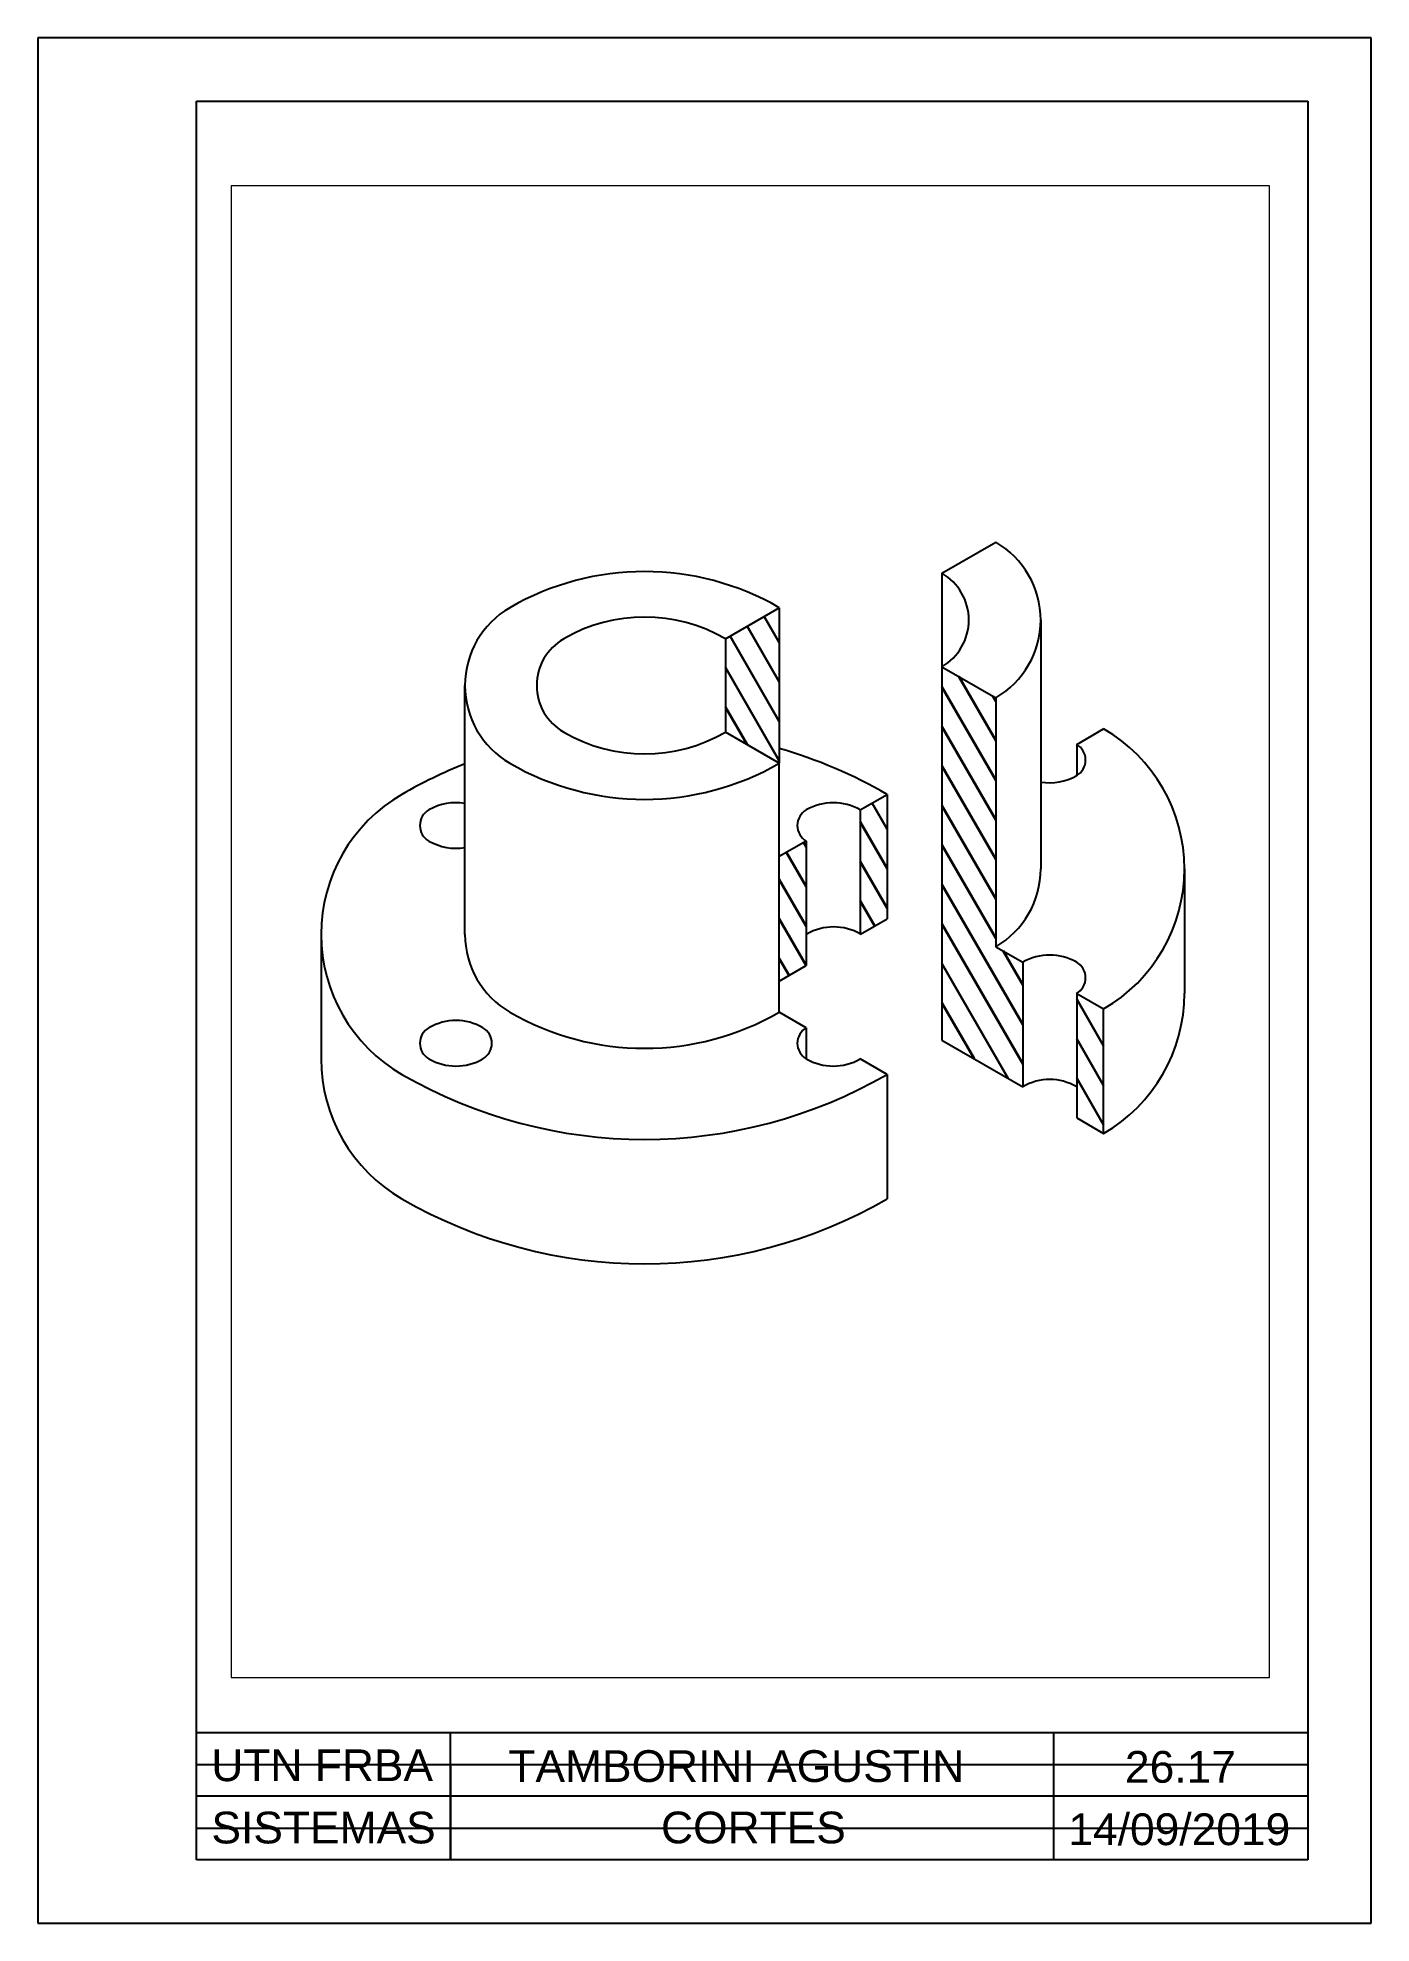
# Paper-space layout 'Presentación1' of a CAD drawing. Header units: millimetres. Extents: x 312 to 522, y -51 to 246.
# The model-space entities are those that its viewports show. They can reach past a viewport. Long polylines and large blocks are cut down to what shows.
import ezdxf

# ---------------------------------------------------------------- set-up
doc = ezdxf.new("R2010")
doc.units = ezdxf.units.MM
doc.linetypes.add('LÍNEAS_OCULTAS2', pattern=[4.7625, 3.175, -1.5875])
doc.layers.add('No Visibles', color=210, linetype='LÍNEAS_OCULTAS2', lineweight=30)
doc.layers.add('Rotulo', color=7, linetype='Continuous', lineweight=25)
doc.layers.add('Rotulo - Finas', color=61, linetype='Continuous', plot=False)
doc.layers.add('VP', color=10, linetype='Continuous', plot=False)
doc.styles.get("Standard").update_dxf_attribs({"font": 'arial.ttf'})

msp = doc.modelspace()

# ---------------------------------------------------------------- hatches: boundary and pattern name
at = {"layer": 'No Visibles'}
h = msp.add_hatch(dxfattribs=at)
h.set_pattern_fill('ANSI31', angle=75)
h.paths.add_polyline_path([(2592.99, 2162.84), (2588.66, 2160.34), (2588.66, 2140.34), (2592.99, 2142.84)])
h.paths.add_polyline_path([(2580, 2155.34), (2575.67, 2152.84), (2575.67, 2132.84), (2580, 2135.34)])
h.paths.add_polyline_path([(2575.67, 2192.84), (2567.01, 2187.84), (2567.01, 2172.84), (2575.67, 2167.84)])
h = msp.add_hatch(dxfattribs=at)
h.set_pattern_fill('ANSI31', angle=75)
h.paths.add_polyline_path([(2610.45, 2138.36), (2610.45, 2178.36), (2601.79, 2183.36), (2601.79, 2143.36), (2601.79, 2123.36), (2614.78, 2115.86), (2614.78, 2135.86)])
h.paths.add_polyline_path([(2627.77, 2128.36), (2623.44, 2130.86), (2623.44, 2110.86), (2627.77, 2108.36)])

# ---------------------------------------------------------------- linework, layer by layer
for p, q in [((2601.79, 2198.36), (2610.45, 2203.36)), ((2601.79, 2198.36), (2601.79, 2183.36)), ((2567.01, 2187.84), (2575.67, 2192.84)), ((2575.67, 2192.84), (2575.67, 2167.84)), ((2617.66, 2190.86), (2617.66, 2150.86)), ((2567.01, 2187.84), (2567.01, 2172.84)), ((2601.79, 2183.36), (2610.45, 2178.36)), ((2601.79, 2183.36), (2601.79, 2143.36)), ((2525.15, 2140.34), (2525.15, 2180.34)), ((2610.45, 2178.36), (2610.45, 2138.36)), ((2575.67, 2167.84), (2567.01, 2172.84)), ((2623.44, 2170.86), (2627.77, 2173.36)), ((2623.44, 2170.86), (2623.44, 2165.8)), ((2575.67, 2127.84), (2575.67, 2167.84)), ((2588.66, 2160.34), (2592.99, 2162.84)), ((2592.99, 2162.84), (2592.99, 2142.84)), ((2588.66, 2160.34), (2588.66, 2140.34)), ((2580, 2155.34), (2575.67, 2152.84)), ((2580, 2155.34), (2580, 2135.34)), ((2640.76, 2150.86), (2640.76, 2130.86)), ((2588.73, 2140.38), (2592.99, 2142.84)), ((2601.79, 2143.36), (2601.79, 2123.36)), ((2502.06, 2140.34), (2502.06, 2120.34)), ((2610.45, 2138.36), (2614.78, 2135.86)), ((2575.67, 2132.84), (2580, 2135.34)), ((2614.78, 2135.86), (2614.78, 2115.86)), ((2623.44, 2130.86), (2627.77, 2128.36)), ((2623.44, 2130.86), (2623.44, 2110.86)), ((2580, 2125.34), (2575.67, 2127.84)), ((2627.77, 2108.36), (2627.77, 2128.36)), ((2580, 2125.34), (2580, 2120.34)), ((2601.79, 2123.36), (2614.78, 2115.86)), ((2592.99, 2117.84), (2588.66, 2120.34)), ((2592.99, 2117.84), (2592.99, 2097.84)), ((2623.44, 2110.86), (2627.77, 2108.36))]:
    msp.add_line(p, q)
for centre, radius, start, end in [((2603.23, 2190.86), 14.43, 300, 60), ((2554.02, 2155.34), 43.3, 60, 120), ((2597.46, 2190.86), 8.66, 300, 60), ((2539.59, 2180.34), 14.43, 120, 240), ((2554.02, 2165.34), 25.98, 60, 120), ((2545.36, 2180.34), 8.66, 120, 240), ((2554.02, 2195.34), 25.98, 240, 300), ((2614.78, 2150.86), 25.98, 300, 60), ((2554.02, 2095.34), 77.94, 60, 73.8724), ((2621.99, 2168.36), 2.89, 300, 60), ((2554.02, 2095.34), 77.94, 111.7385, 120), ((2554.02, 2205.34), 43.3, 240, 300), ((2619.11, 2173.36), 8.66, 260.4059, 300), ((2528.04, 2140.34), 25.98, 120, 240), ((2523.71, 2152.84), 8.66, 80.4059, 120), ((2584.33, 2152.84), 8.66, 60, 120), ((2520.82, 2157.84), 2.89, 120, 240), ((2581.45, 2157.84), 2.89, 120, 240), ((2523.71, 2162.84), 8.66, 240, 279.5941), ((2603.23, 2150.86), 14.43, 300, 0), ((2539.59, 2140.34), 14.43, 180, 240), ((2584.4, 2132.88), 8.66, 60, 120), ((2619.11, 2128.36), 8.66, 60, 120), ((2621.99, 2133.36), 2.89, 300, 60), ((2614.78, 2130.86), 25.98, 300, 0), ((2554.02, 2165.34), 43.3, 240, 300), ((2520.82, 2122.84), 2.89, 120, 240), ((2523.71, 2117.84), 8.66, 60, 120), ((2526.6, 2122.84), 2.89, 300, 60), ((2581.45, 2122.84), 2.89, 120, 240), ((2528.04, 2120.34), 25.98, 180, 240), ((2523.71, 2127.84), 8.66, 240, 300), ((2584.33, 2127.84), 8.66, 240, 300), ((2554.02, 2185.34), 77.94, 240, 300), ((2619.11, 2108.36), 8.66, 60, 120), ((2554.02, 2165.34), 77.94, 240, 300)]:
    msp.add_arc(centre, radius, start, end)

psp = doc.layouts.new('Presentación1')

# ---------------------------------------------------------------- linework, layer by layer
at = {"layer": 'Rotulo'}
for p, q in [((311.87, 245.92), (311.87, -51.08)), ((521.87, 245.92), (311.87, 245.92)), ((521.87, -51.08), (521.87, 245.92)), ((336.87, 235.92), (511.87, 235.92)), ((336.87, -41.08), (336.87, 235.92)), ((511.87, 235.92), (511.87, -41.08)), ((511.87, -21.08), (336.87, -21.08)), ((376.87, -41.08), (376.87, -21.08)), ((471.87, -41.08), (471.87, -21.08)), ((376.87, -26.36), (376.87, -41.08)), ((511.87, -31.08), (336.87, -31.08)), ((511.87, -41.08), (336.87, -41.08)), ((311.87, -51.08), (521.87, -51.08))]:
    psp.add_line(p, q, dxfattribs=at)
at = {"layer": 'Rotulo - Finas'}
for p, q in [((336.87, -26.08), (511.87, -26.08)), ((336.87, -36.08), (511.87, -36.08))]:
    psp.add_line(p, q, dxfattribs=at)

# ---------------------------------------------------------------- texts
at = {"layer": 'Rotulo', "char_height": 5, "attachment_point": 5}
for s, width, insert in [('UTN FRBA', 39.903, (356.67, -26.23)), ('TAMBORINI AGUSTIN', 95, (421.88, -26.36)), ('26.17', 39.903, (491.82, -26.48)), ('SISTEMAS', 39.903, (356.89, -36.04)), ('CORTES', 95, (424.58, -36.03)), ('14/09/2019', 39.903, (491.65, -36.31))]:
    psp.add_mtext_dynamic_manual_height_columns(s, width=width, gutter_width=12.5, heights=[0], dxfattribs=dict(at, insert=insert))

# ---------------------------------------------------------------- viewports
at = {"layer": 'VP', "view_target_point": (2522.84, 2102.68)}
psp.add_viewport(center=(424.09, 105.11), size=(163.53, 234.996), view_center_point=(48.17, 38.1), view_height=239.742, dxfattribs=at)

doc.saveas('drawing.dxf')
